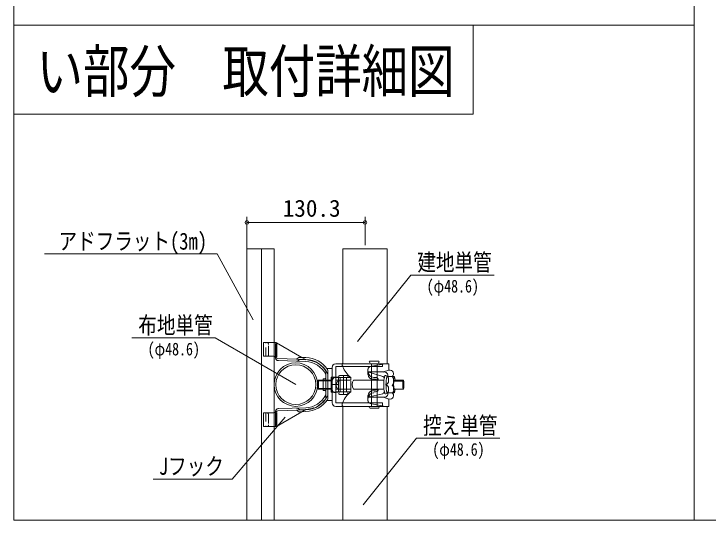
# Model space of a CAD drawing. Units: millimetres, scale not verified. Extents: x -10062 to 10062, y -6938 to 6938.
# Drawn here: x -1519 to 2309, y 1344 to 4138 of the extents above; entities that cross this region are included whole.
import ezdxf
from ezdxf.enums import TextEntityAlignment as Align

# ---------------------------------------------------------------- set-up
doc = ezdxf.new("R2010")
doc.units = ezdxf.units.MM
doc.header["$LTSCALE"] = 40
doc.header["$PDMODE"] = 32
doc.header["$PDSIZE"] = 20
doc.linetypes.add('DASHED1', pattern=[1.8, 1.2, -0.6])
for name, color, linetype, lineweight in [('0-0_(2m)標準ｱﾄﾞﾌﾗッﾄ', 7, 'Continuous', 9), ('0-2_0', 2, 'Continuous', 9), ('1-9_ｸﾗﾝﾌﾟ', 1, 'Continuous', 9), ('1-B_仮囲い', 7, 'Continuous', 9), ('1-C_図面枠', 7, 'Continuous', 9)]:
    doc.layers.add(name, color=color, linetype=linetype, lineweight=lineweight)
doc.styles.add('ＭＳ ゴシック', font='')
doc.styles.get('ＭＳ ゴシック').set_extended_font_data('MS Gothic')

msp = doc.modelspace()

# ---------------------------------------------------------------- linework, layer by layer
at = {"layer": '0-0_(2m)標準ｱﾄﾞﾌﾗッﾄ', "color": 4, "lineweight": 5}
msp.add_line((-1518.72, 1344.05), (-1518.72, 4074.83), dxfattribs=at)
at = {"layer": '0-2_0', "color": 4, "lineweight": 5}
for p, q in [((-234.14, 2841.73), (-234.14, 3016.75)), ((-234.14, 2986.75), (417.28, 2986.75)), ((317.28, 2986.75), (-134.14, 2986.75)), ((417.28, 2861.74), (417.28, 3016.75)), ((-234.14, 2841.73), (-234.14, 1344.05)), ((-154.14, 2841.73), (-154.14, 1344.05)), ((295.78, 2206.74), (295.78, 2841.74)), ((669.71, 2696.47), (375.92, 2329.88)), ((669.71, 2696.47), (1129.91, 2696.47)), ((-868.7, 2349.42), (-408.5, 2349.42)), ((35.86, 2091.74), (-408.5, 2349.42)), ((-141.71, 2323.89), (-74.88, 2323.89)), ((-141.71, 2247.89), (-141.71, 2323.89)), ((-75.67, 2318.96), (-75.67, 2248.27)), ((-72.17, 2323.51), (-72.17, 2240.78)), ((68.03, 2241.72), (-69.83, 2322.52)), ((-68.67, 2316.02), (-68.67, 2245.05)), ((-141.71, 2247.89), (-84.94, 2247.89)), ((-63.04, 2236.12), (90.89, 2230.95)), ((-60.36, 2224.53), (90.5, 2219.46)), ((42.24, 2233.32), (47.58, 2238.31)), ((57.62, 2242.07), (91.22, 2240.94)), ((200.86, 2036.44), (200.86, 2147.24)), ((212.36, 2016.8), (212.36, 2166.88)), ((155.86, 2111.84), (160.86, 2116.84)), ((155.86, 2071.84), (155.86, 2111.84)), ((157.11, 2113.09), (185.86, 2113.09)), ((160.86, 2066.84), (160.86, 2116.84)), ((160.86, 2116.84), (185.86, 2116.84)), ((185.86, 2059.09), (185.86, 2124.59)), ((185.86, 2124.59), (198.36, 2124.59)), ((212.36, 2116.84), (230.86, 2116.84)), ((212.36, 2113.09), (230.86, 2113.09)), ((230.86, 2133.09), (230.86, 2050.59)), ((230.86, 2133.09), (268.36, 2133.09)), ((270.86, 2130.59), (268.36, 2133.09)), ((270.86, 2130.59), (270.86, 2053.09)), ((160.86, 2066.84), (155.86, 2071.84)), ((157.11, 2070.59), (185.86, 2070.59)), ((212.36, 2070.59), (230.86, 2070.59)), ((230.86, 2091.84), (268.36, 2091.84)), ((160.86, 2066.84), (185.86, 2066.84)), ((185.86, 2059.09), (198.36, 2059.09)), ((212.36, 2066.84), (230.86, 2066.84)), ((230.86, 2050.59), (268.36, 2050.59)), ((270.86, 2053.09), (268.36, 2050.59)), ((-63.04, 1947.56), (90.89, 1952.73)), ((-60.36, 1959.15), (90.5, 1964.22)), ((295.78, 1971.74), (295.78, 1344.05)), ((538.78, 1344.05), (538.78, 1971.74)), ((-141.71, 1935.79), (-141.71, 1859.79)), ((-141.71, 1935.79), (-84.94, 1935.79)), ((-75.67, 1864.72), (-75.67, 1935.41)), ((-72.17, 1860.17), (-72.17, 1942.9)), ((68.03, 1941.96), (-69.83, 1861.16)), ((-68.67, 1867.66), (-68.67, 1938.62)), ((42.24, 1950.36), (47.58, 1945.37)), ((57.62, 1941.6), (91.22, 1942.74)), ((-23.72, 1911.39), (-314.99, 1570.85)), ((-141.71, 1859.79), (-74.88, 1859.79)), ((701.07, 1795.72), (407.29, 1429.13)), ((701.07, 1795.72), (1161.27, 1795.72)), ((-751.64, 1570.85), (-314.99, 1570.85))]:
    msp.add_line(p, q, dxfattribs=at)
at = {"layer": '0-2_0', "color": 4, "linetype": 'DASHED1', "lineweight": 5}
for p, q in [((-130.21, 2247.89), (-130.21, 2323.89)), ((-114.55, 2257.89), (-114.55, 2313.89)), ((50.1, 2224.92), (55.44, 2229.91)), ((57.23, 2230.58), (90.84, 2229.45)), ((88.88, 2229.5), (68.03, 2241.72)), ((200.86, 2167.18), (200.86, 2147.24)), ((185.86, 2116.84), (212.36, 2116.84)), ((185.86, 2116.84), (212.36, 2116.84)), ((185.86, 2113.09), (207.36, 2113.09)), ((185.86, 2070.59), (207.36, 2070.59)), ((185.86, 2066.84), (212.36, 2066.84)), ((185.86, 2066.84), (212.36, 2066.84)), ((200.86, 2016.5), (200.86, 2036.44)), ((50.1, 1958.76), (55.44, 1953.77)), ((57.23, 1953.1), (90.84, 1954.23)), ((88.88, 1954.18), (68.03, 1941.96)), ((-130.21, 1935.79), (-130.21, 1859.79)), ((-114.55, 1925.79), (-114.55, 1869.79))]:
    msp.add_line(p, q, dxfattribs=at)
at = {"layer": '0-2_0', "color": 4, "lineweight": 5}
for points in [[(2232.21, 4074.83), (-1518.72, 4074.83), (-1518.72, 6446.22)], [(-1518.72, 4074.83), (2232.21, 4074.83), (2232.21, 1344.05), (-1518.72, 1344.05)], [(-1518.72, 3583.55), (1013.74, 3583.55), (1013.74, 4074.83)], [(-234.14, 2841.73), (-84.14, 2841.73), (-84.14, 1344.05)], [(295.78, 2841.74), (538.78, 2841.74), (538.78, 2206.74)], [(-1350.03, 2812.84), (-397.02, 2812.84), (-198.56, 2449.43)]]:
    msp.add_lwpolyline(points, dxfattribs=at)
at = {"layer": '0-2_0', "color": 4, "linetype": 'DASHED1', "lineweight": 5}
for centre, radius, start, end in [((-124.55, 2313.89), 10, 0, 90), ((-124.55, 2257.89), 10, 270, 0), ((40.54, 2235.14), 14, 268.075, 313.075), ((57.14, 2228.08), 2.5, 88.075, 133.075), ((86.22, 2092.03), 137.5, 33.828, 88.074), ((198.36, 2167.18), 2.5, 0, 33.828), ((207.36, 2118.09), 5, 270, 0), ((207.36, 2065.59), 5, 0, 90), ((86.22, 2091.65), 137.5, 271.926, 326.172), ((198.36, 2016.5), 2.5, 326.172, 0), ((40.54, 1948.54), 14, 46.925, 91.925), ((57.14, 1955.6), 2.5, 226.925, 271.925), ((-124.55, 1925.79), 10, 0, 90), ((-124.55, 1869.79), 10, 270, 0)]:
    msp.add_arc(centre, radius, start, end, dxfattribs=at)
at = {"layer": '0-2_0', "color": 4, "lineweight": 5}
for centre, radius, start, end in [((-74.88, 2313.89), 10, 59.628, 90), ((-84.94, 2233.2), 14.69, 36.605, 90), ((-84.94, 2238.49), 9.4, 0.541, 90), ((-61.36, 2238.71), 14.18, 180.541, 270), ((-61.36, 2250.72), 14.69, 216.605, 263.423), ((40.54, 2235.14), 2.5, 268.074, 313.075), ((57.14, 2228.08), 14, 88.075, 133.075), ((86.22, 2092.03), 139, 26.319, 88.074), ((86.22, 2092.03), 149, 33.958, 88.074), ((86.22, 2092.03), 127.5, 26.211, 88.074), ((198.36, 2147.24), 2.5, 0, 26.212), ((197.36, 2166.88), 15, 0, 33.958), ((197.36, 2147), 15, 0, 26.319), ((198.36, 2127.09), 2.5, 270, 0), ((184.54, 2112.46), 86.33, 346.178, 13.822), ((184.54, 2071.22), 86.33, 346.178, 13.822), ((86.22, 2091.65), 127.5, 271.926, 333.789), ((86.22, 2091.65), 139, 271.926, 333.681), ((198.36, 2056.59), 2.5, 0, 90), ((198.36, 2036.44), 2.5, 333.789, 0), ((197.36, 2036.68), 15, 333.681, 0), ((86.22, 2091.65), 149, 271.926, 326.042), ((197.36, 2016.8), 15, 326.042, 0), ((-61.36, 1944.97), 14.18, 90, 179.459), ((-84.94, 1945.19), 9.4, 270, 359.459), ((-84.94, 1950.48), 14.69, 270, 323.395), ((-61.36, 1932.96), 14.69, 96.578, 143.395), ((40.54, 1948.54), 2.5, 46.925, 91.925), ((57.14, 1955.6), 14, 226.925, 271.925), ((-74.88, 1869.79), 10, 270, 300.372)]:
    msp.add_arc(centre, radius, start, end, dxfattribs=at)
at = {"layer": '0-2_0', "color": 4}
for p in [(-234.14, 2986.75), (417.28, 2986.75)]:
    msp.add_point(p, dxfattribs=at)
at = {"layer": '1-9_ｸﾗﾝﾌﾟ'}
for p, q in [((445.86, 2221.74), (490.86, 2221.74)), ((235.86, 2189.25), (235.86, 1991.74)), ((255.86, 2191.74), (295.86, 2191.74)), ((295.86, 2191.74), (440.36, 2191.74)), ((440.36, 2191.74), (513.36, 2191.74)), ((528.86, 2206.74), (446.36, 2191.74)), ((452.36, 2206.74), (452.36, 1971.74)), ((484.86, 2206.74), (484.86, 1971.74)), ((513.36, 2206.74), (513.36, 2191.74)), ((206.3, 2180.24), (235.86, 2180.24)), ((206.3, 2180.24), (235.86, 2180.24)), ((433.36, 2146.74), (433.36, 2176.74)), ((433.36, 2161.74), (518.36, 2161.74)), ((433.36, 2161.74), (514.86, 2136.74)), ((548.86, 2171.74), (518.36, 2161.74)), ((338.36, 2131.74), (255.86, 2131.74)), ((338.36, 2116.74), (255.86, 2116.74)), ((277.36, 2141.74), (319.86, 2141.74)), ((280.86, 2131.74), (280.86, 2051.74)), ((298.36, 2141.74), (298.36, 2036.74)), ((315.86, 2131.74), (315.86, 2051.74)), ((338.36, 2131.74), (338.36, 2116.74)), ((338.36, 2111.74), (338.36, 2066.74)), ((353.36, 2116.74), (520.36, 2116.74)), ((475.36, 2121.74), (459.36, 2121.74)), ((475.36, 2131.74), (465.36, 2131.74)), ((532.86, 2141.74), (527.86, 2141.74)), ((536.86, 2136.74), (578.86, 2136.74)), ((626.86, 2111.74), (578.36, 2111.74)), ((578.86, 2116.74), (628.36, 2116.74)), ((258.86, 2096.74), (258.86, 2081.74)), ((338.36, 2066.74), (255.86, 2066.74)), ((338.36, 2051.74), (255.86, 2051.74)), ((277.36, 2036.74), (319.86, 2036.74)), ((338.36, 2066.74), (338.36, 2051.74)), ((353.36, 2066.74), (520.36, 2066.74)), ((433.36, 2021.74), (514.86, 2041.74)), ((433.36, 2031.74), (433.36, 2001.74)), ((475.36, 2061.74), (459.36, 2061.74)), ((475.36, 2051.74), (465.36, 2051.74)), ((532.86, 2041.74), (527.86, 2041.74)), ((536.86, 2046.74), (578.86, 2046.74)), ((626.86, 2066.74), (578.36, 2066.74)), ((578.86, 2066.74), (628.36, 2066.74)), ((206.15, 2003.24), (235.86, 2003.24)), ((206.15, 2003.24), (235.86, 2003.24)), ((295.86, 1991.74), (440.36, 1991.74)), ((433.36, 2021.74), (518.36, 2021.74)), ((440.36, 1991.74), (513.36, 1991.74)), ((513.36, 1991.74), (513.36, 1971.74)), ((548.86, 2011.74), (518.36, 2021.74)), ((548.86, 2011.74), (548.86, 1971.74)), ((255.86, 1971.74), (548.86, 1971.74)), ((445.86, 1961.74), (490.86, 1961.74)), ((528.86, 1971.74), (446.36, 1986.74))]:
    msp.add_line(p, q, dxfattribs=at)
for points in [[(255.86, 2206.74), (548.86, 2206.74), (548.86, 2171.74)], [(255.86, 2191.74), (255.86, 1991.74), (295.86, 1991.74)]]:
    msp.add_lwpolyline(points, dxfattribs=at)
msp.add_circle((35.86, 2091.74), 120, dxfattribs=at)
for centre, radius, start, end in [((445.86, 2216.74), 5, 90, 270), ((490.86, 2216.74), 5, 270, 90), ((255.86, 2186.74), 20, 90, 180), ((300.86, 2201.74), 10, 120.51, 239.49), ((422.36, 2236.74), 135, 200.106, 231.428), ((449.36, 2176.74), 15, 100.384, 180), ((459.36, 2146.74), 25, 180, 270), ((465.36, 2161.74), 30, 180, 270), ((523.36, 2141.74), 20, 341.179, 104.571), ((554.36, 2151.74), 20, 306.195, 105.529), ((255.86, 2111.74), 20, 90, 180), ((274.86, 2096.74), 15, 90, 180), ((277.36, 2136.74), 5, 90, 270), ((319.86, 2136.74), 5, 270, 90), ((401.86, 2091.74), 55, 152.604, 207.396), ((475.36, 2116.74), 15, 0, 90), ((475.36, 2116.74), 5, 0, 90), ((512.36, 2126.74), 10, 0, 75), ((705.36, 2091.74), 185, 166.058, 193.942), ((527.86, 2136.74), 5, 90, 180), ((517.86, 2116.74), 30, 298.583, 47.521), ((532.86, 2136.74), 5, 0, 90), ((717.86, 2091.74), 185, 166.058, 193.942), ((542.36, 2111.74), 35, 316.511, 43.489), ((679.86, 2091.74), 105, 166.103, 193.897), ((274.86, 2081.74), 15, 180, 270), ((517.86, 2066.74), 30, 312.479, 61.417), ((542.36, 2066.74), 35, 316.511, 43.489), ((255.86, 2066.74), 20, 180, 270), ((277.36, 2041.74), 5, 90, 270), ((422.36, 1946.74), 135, 128.572, 159.894), ((319.86, 2041.74), 5, 270, 90), ((459.36, 2031.74), 25, 90, 180), ((465.36, 2016.74), 30, 90, 180), ((475.36, 2066.74), 15, 270, 0), ((475.36, 2066.74), 5, 270, 0), ((512.36, 2051.74), 10, 285, 0), ((523.36, 2041.74), 20, 255.429, 18.821), ((527.86, 2046.74), 5, 180, 270), ((532.86, 2046.74), 5, 270, 0), ((554.36, 2031.74), 20, 254.471, 53.805), ((255.86, 1991.74), 20, 180, 270), ((449.36, 2001.74), 15, 180, 259.616), ((300.86, 1981.74), 10, 120.51, 239.49), ((445.86, 1966.74), 5, 90, 270), ((490.86, 1966.74), 5, 270, 90)]:
    msp.add_arc(centre, radius, start, end, dxfattribs=at)
msp.add_ellipse((578.86, 2091.74), major_axis=(0, 45), ratio=0.1021, start_param=5.3014195, end_param=10.4065432, dxfattribs=at)
msp.add_ellipse((628.36, 2091.74), major_axis=(0, 25), ratio=0.1218, dxfattribs=at)
at = {"layer": '1-B_仮囲い'}
msp.add_circle((35.86, 2091.74), 110, dxfattribs=at)
at = {"layer": '1-C_図面枠'}
msp.add_lwpolyline([(6147.35, 6937.5), (2232.21, 6937.5), (2232.21, 1344.05), (6147.35, 1344.05)], dxfattribs=at)

# ---------------------------------------------------------------- texts
at = {"layer": '0-2_0', "color": 4, "style": 'ＭＳ ゴシック', "width": 0.8}
for s, height, p in [('い部分\u3000取付詳細図', 234.6, (-1393.26, 3633.8)), ('アドフラット(3m)', 93.84, (-1272.47, 2808.32)), ('建地単管', 93.84, (705.99, 2691.94)), ('(φ48.6)', 70.38, (757.19, 2578.98)), ('布地単管', 93.84, (-832.42, 2344.9)), ('(φ48.6)', 70.38, (-781.22, 2231.94)), ('控え単管', 93.84, (737.36, 1791.19)), ('(φ48.6)', 70.38, (788.56, 1678.24)), ('Jフック', 93.84, (-719.47, 1566.32))]:
    msp.add_text(s, height=height, dxfattribs=at).set_placement(p, align=Align.BOTTOM_LEFT)
at = {"layer": '0-2_0', "style": 'ＭＳ ゴシック'}
msp.add_text('130.3', height=93.84, dxfattribs=at).set_placement((-36.43, 2989.95), align=Align.BOTTOM_LEFT)

doc.saveas('drawing.dxf')
